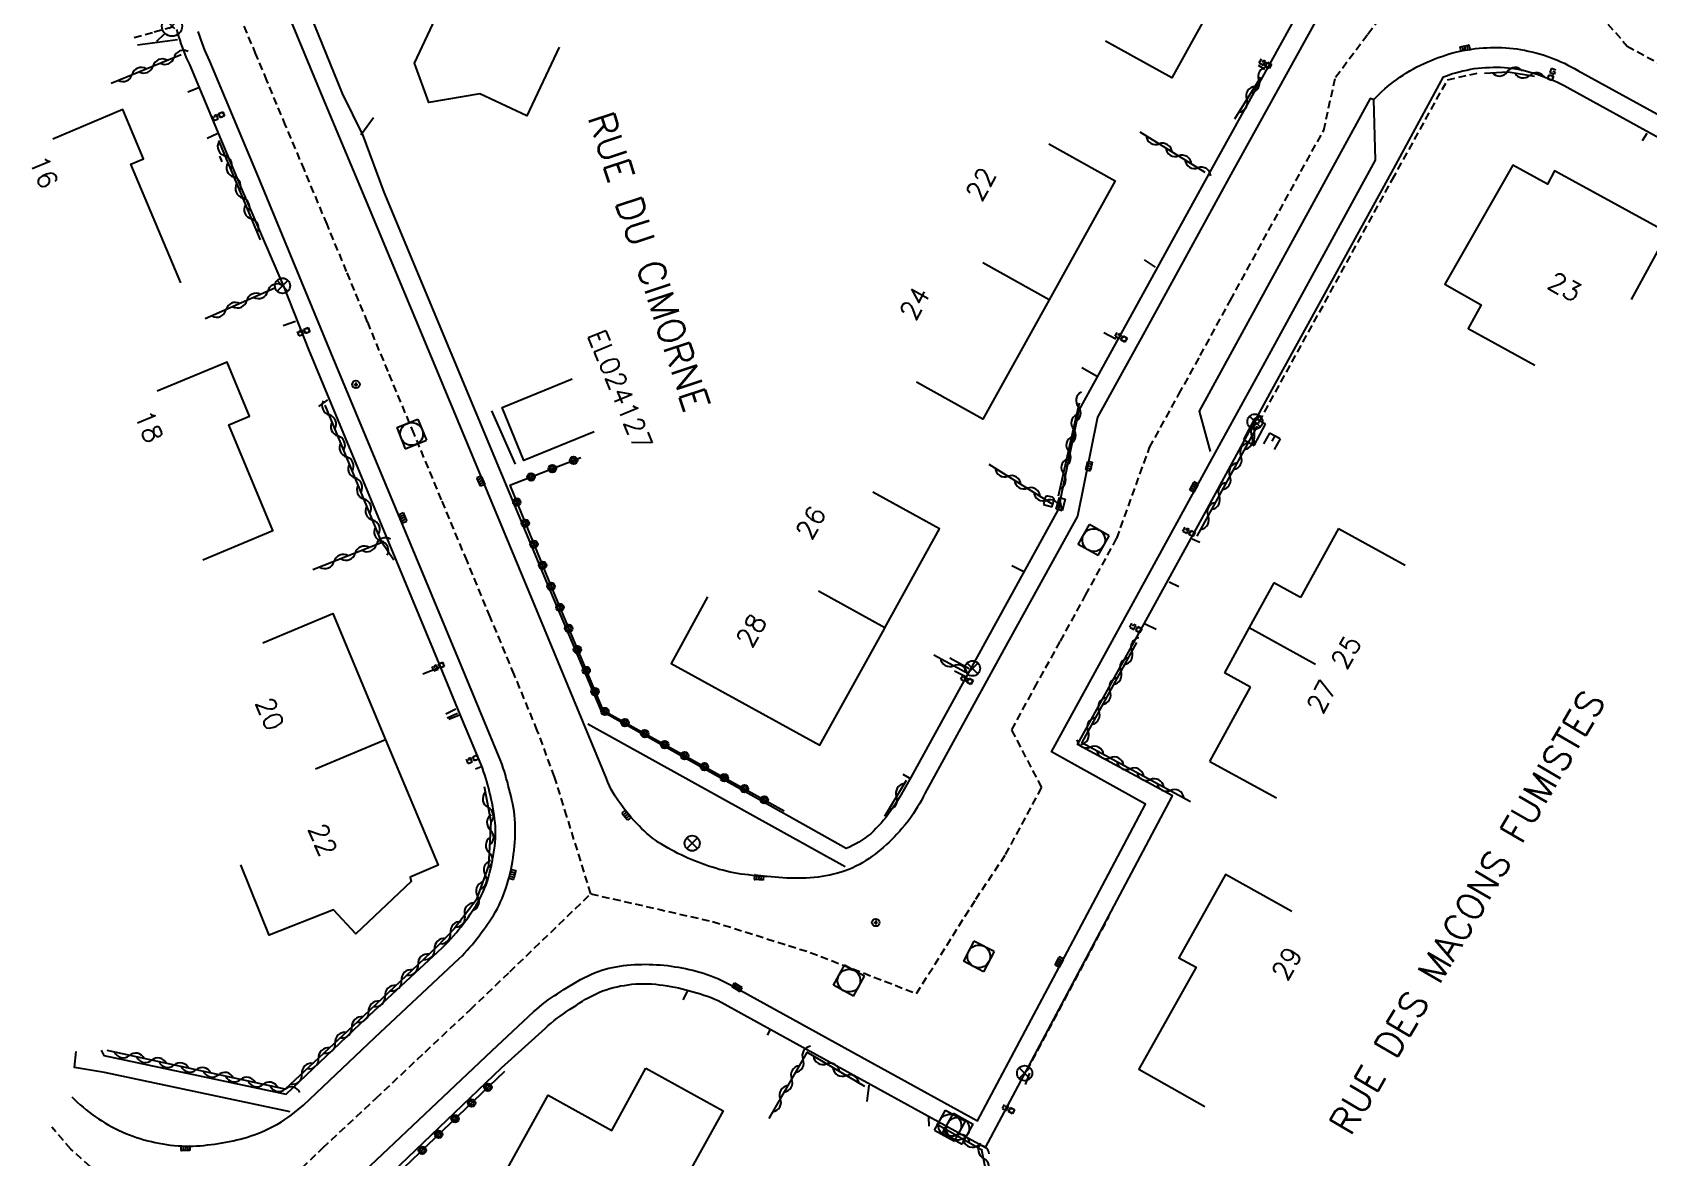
# Model space of a CAD drawing. Header units: millimetres. Extents: x 150015 to 151000, y 151000 to 152000.
# Drawn here: x 150780 to 150886.5, y 151376.6 to 151450.7 of the extents above; entities that cross this region are included whole.
import ezdxf
from ezdxf.enums import TextEntityAlignment as Align

# ---------------------------------------------------------------- set-up
doc = ezdxf.new("R2010")
doc.units = ezdxf.units.MM
doc.linetypes.add('DASHED', pattern=[0.75, 0.5, -0.25])
doc.layers.get('0').update_dxf_attribs({"linetype": 'CONTINUOUS'})
for name, color, linetype in [('W0001', 6, 'DASHED'), ('W0006', 2, 'CONTINUOUS'), ('W0008', 7, 'CONTINUOUS'), ('W0014', 7, 'CONTINUOUS'), ('W0017', 7, 'CONTINUOUS'), ('W0060', 7, 'DASHED'), ('W0061', 7, 'CONTINUOUS'), ('W0100', 7, 'CONTINUOUS'), ('W0101', 7, 'CONTINUOUS'), ('W0106', 7, 'CONTINUOUS'), ('W0112', 1, 'DASHED'), ('W0310', 3, 'CONTINUOUS'), ('W0322', 7, 'CONTINUOUS'), ('W0400', 7, 'CONTINUOUS'), ('W0420', 7, 'CONTINUOUS'), ('W0425', 7, 'CONTINUOUS'), ('W0430', 7, 'CONTINUOUS'), ('W0431', 7, 'CONTINUOUS'), ('W0438', 7, 'CONTINUOUS'), ('W0469', 7, 'CONTINUOUS'), ('W0473', 7, 'CONTINUOUS'), ('W0856', 7, 'CONTINUOUS'), ('W0989', 7, 'CONTINUOUS'), ('W0991', 7, 'CONTINUOUS'), ('W1102', 7, 'CONTINUOUS'), ('W1336', 3, 'CONTINUOUS'), ('W1338', 7, 'CONTINUOUS')]:
    doc.layers.add(name, color=color, linetype=linetype)
doc.styles.get("Standard").update_dxf_attribs({"font": 'romans.shx', "width": 0.85})

# ---------------------------------------------------------------- blocks, each defined once
blk = doc.blocks.new('T856')
for p, q in [((-0.125, 0), (0.125, 0)), ((0, 0.125), (0, -0.125))]:
    blk.add_line(p, q)
blk.add_ellipse((0, 0), major_axis=(-0.177, 0.177), ratio=1, start_param=3.9269908, end_param=10.2101761)
blk = doc.blocks.new('T425')
for p, q in [((-0.15, 0.6), (0.15, 0.6)), ((-0.15, 0.6), (-0.15, 0.3)), ((-0.15, 0.3), (0.15, 0.3)), ((-0.15, 0.15), (0.15, 0.15)), ((-0.15, -0.15), (-0.15, 0.15)), ((0, 0.45), (0.15, 0.45)), ((0.15, 0.45), (0.15, 0.3)), ((0.15, 0.15), (0.15, -0.15)), ((0.15, -0.15), (-0.15, -0.15))]:
    blk.add_line(p, q)
blk.add_ellipse((0, 0), major_axis=(-0.106, 0.106), ratio=1, start_param=3.926991, end_param=10.210176)
blk = doc.blocks.new('T420')
for p, q in [((0.75, 0.75), (-0.75, 0.75)), ((-0.75, 0.75), (-0.75, -0.75)), ((0.75, 0.75), (0.75, -0.75)), ((0.75, -0.75), (-0.75, -0.75))]:
    blk.add_line(p, q)
blk.add_ellipse((0, 0), major_axis=(-0.53, 0.53), ratio=1, start_param=3.926991, end_param=10.210176)
blk = doc.blocks.new('T469')
at = {"color": 0, "linetype": 'Continuous', "flags": 128}
for points in [[(-0.35, 0.35), (0.35, -0.35)], [(-0.35, -0.35), (0.35, 0.35)]]:
    blk.add_lwpolyline(points, dxfattribs=at)
at = {"color": 0, "linetype": 'Continuous'}
blk.add_circle((0, 0), 0.5, dxfattribs=at)
blk = doc.blocks.new('T438')
for p, q in [((0.15, 1.1), (-0.3, 1.1)), ((-0.3, 1.1), (-0.3, 0.5)), ((-0.4, 0.2), (0.4, 0.2)), ((-0.4, -0.2), (-0.4, 0.2)), ((-0.3, 0.5), (0.15, 0.5)), ((0.3, 0.65), (0.3, 0.95)), ((0.4, 0.2), (0.4, -0.2))]:
    blk.add_line(p, q)
at = {"flags": 128}
for points in [[(-0.4, -0.2), (0.4, 0.2)], [(0.4, -0.2), (-0.4, -0.2)]]:
    blk.add_lwpolyline(points, dxfattribs=at)
for centre, major_axis, start_param, end_param in [((0.15, 0.95), (0.106, -0.106), 0.785398, 2.356194), ((0.15, 0.65), (0.106, 0.106), 3.926991, 5.497787)]:
    blk.add_ellipse(centre, major_axis=major_axis, ratio=1, start_param=start_param, end_param=end_param)
blk = doc.blocks.new('T400')
for p, q in [((-0.15, 0.3), (0.15, 0.3)), ((-0.15, -0.25), (-0.15, 0.3)), ((-0.15, 0.15), (0.15, 0.15)), ((-0.15, 0), (0.15, 0)), ((0.15, 0.3), (0.15, -0.25)), ((-0.15, -0.15), (0.15, -0.15)), ((-0.15, -0.25), (-0.15, -0.3)), ((-0.15, -0.3), (0.15, -0.3)), ((0.15, -0.3), (0.15, -0.25))]:
    blk.add_line(p, q)
blk = doc.blocks.new('T430')
at = {"flags": 128}
for points in [[(-0.4, 2.1), (0.4, 2.1)], [(-0.4, 2.1), (-0.4, 1.3)], [(-0.4, 1.7), (0, 1.7)], [(-0.4, 1.3), (0.4, 1.3)], [(0.8, 0.8), (-0.8, 0.8)], [(-0.8, 0.8), (-0.8, 0)], [(0.8, 0.8), (-0.8, 0)], [(-0.8, 0), (0.8, 0)], [(0.8, 0), (0.8, 0.8)]]:
    blk.add_lwpolyline(points, dxfattribs=at)
blk = doc.blocks.new('T473')
for p, q in [((-0.166667, 0.166667), (0.166667, -0.166667)), ((-0.166667, -0.166667), (0.166667, 0.166667)), ((0.500001, 0.500001), (1.000002, 1.000002)), ((-1.000002, -1.000002), (-0.500001, -0.500001))]:
    blk.add_line(p, q)
blk.add_ellipse((0, 0), major_axis=(0.471405, 0.471405), ratio=1, start_param=5.4977871438, end_param=11.780972451)
blk = doc.blocks.new('t310o')
at = {"color": 0, "linetype": 'Continuous'}
for centre, start, end in [((-0.5, 0.38), 216.8699, 323.1304), ((0.5, -0.37), 36.8699, 143.1303)]:
    blk.add_arc(centre, 0.625, start, end, dxfattribs=at)
blk = doc.blocks.new('t322o')
at = {"color": 0, "linetype": 'Continuous'}
for radius in [0.25, 0.15]:
    blk.add_circle((0, 0), radius, dxfattribs=at)

msp = doc.modelspace()

# ---------------------------------------------------------------- linework, layer by layer
at = {"layer": 'W0001'}
for points in [[(150791.32, 151369.69), (150799.19, 151377.23), (150802.68, 151380.48), (150805.92, 151383.54), (150808.91, 151386.34), (150811.49, 151388.82), (150816.83, 151393.96), (150824.86, 151392.13), (150831.29, 151390.1), (150838.29, 151387.39), (150842.19, 151393.6), (150844.16, 151396.55), (150846.54, 151400.97), (150844.56, 151404.76), (150846.07, 151407.52), (150847.77, 151410.61), (150849.43, 151413.63), (150851.48, 151417.37), (150853.64, 151423.36), (150855.57, 151426.86), (150856.98, 151429.42), (150858.97, 151433.06), (150861.48, 151437.64), (150863.61, 151441.53), (150865.11, 151444.25), (150865.89, 151447.75), (150868.02, 151450.59), (150870.59, 151453.96)], [(150881.83, 151453.49), (150885.11, 151449.8), (150888.69, 151447.83), (150892.26, 151445.86), (150895.99, 151443.8), (150899.53, 151441.85), (150902.08, 151440.44), (150905.14, 151438.75), (150908.31, 151438.13), (150910.39, 151436.98), (150913.23, 151435.42), (150915.92, 151433.92), (150919.17, 151432.12), (150921.06, 151431.07), (150922.29, 151429.24), (150924.71, 151428.03), (150926.67, 151427.36), (150928.26, 151427.07), (150931.41, 151426.35), (150934.17, 151424.54)], [(150816.83, 151393.96), (150815.26, 151399.06), (150814.45, 151401.66), (150813.31, 151404.72), (150811.79, 151408.41), (150810.21, 151412.2), (150808.68, 151415.89), (150807, 151419.92), (150805.19, 151424.26), (150803.48, 151428.37), (150802.13, 151431.62), (150800.75, 151434.95), (150799.46, 151438.06), (150797.97, 151441.64), (150796.73, 151444.57), (150795.5, 151447.53), (150794.78, 151449.26), (150794.19, 151450.65), (150793.88, 151451.46)], [(150784.4, 151375.49), (150782.59, 151377.15), (150781.33, 151378.58)]]:
    msp.add_lwpolyline(points, dxfattribs=at)
at = {"layer": 'W0006'}
msp.add_lwpolyline([(150868.43, 151446.26), (150868.16, 151446.35), (150856.9, 151425.75), (150857.63, 151423.1)], dxfattribs=at)
at = {"layer": 'W0008'}
for points in [[(150864.56, 151451.41), (150858.89, 151441.13), (150853.32, 151431), (150850.2, 151425.35), (150848.89, 151418.83), (150844.05, 151410.06), (150838.83, 151400.57), (150838.72, 151400.34), (150838.61, 151400.11), (150838.49, 151399.89), (150838.36, 151399.68), (150838.23, 151399.46), (150838.1, 151399.25), (150837.95, 151399.05), (150837.81, 151398.84), (150837.65, 151398.64), (150837.49, 151398.45), (150837.33, 151398.26), (150837.17, 151398.07), (150837, 151397.89), (150836.83, 151397.72), (150836.66, 151397.54), (150836.48, 151397.37), (150836.31, 151397.2), (150836.12, 151397.04), (150835.94, 151396.88), (150835.75, 151396.72), (150835.56, 151396.57), (150835.36, 151396.43), (150835.16, 151396.29), (150834.96, 151396.15), (150834.75, 151396.02), (150834.53, 151395.9), (150834.3, 151395.78), (150834.06, 151395.66), (150833.82, 151395.56), (150833.58, 151395.47), (150833.33, 151395.39), (150833.08, 151395.31), (150832.83, 151395.25), (150832.57, 151395.19), (150832.32, 151395.14), (150832.06, 151395.09), (150831.8, 151395.06), (150831.54, 151395.03), (150831.29, 151395.01), (150831.03, 151394.99), (150830.77, 151394.98), (150830.52, 151394.98), (150830.26, 151394.98), (150830, 151394.99), (150829.74, 151395), (150829.49, 151395.01), (150829.23, 151395.03), (150828.97, 151395.05), (150828.72, 151395.07), (150828.46, 151395.09), (150828.21, 151395.1), (150827.97, 151395.12), (150827.72, 151395.15), (150827.48, 151395.17), (150827.23, 151395.2), (150826.99, 151395.23), (150826.74, 151395.26), (150826.5, 151395.3), (150826.25, 151395.35), (150826.01, 151395.39), (150825.77, 151395.45), (150825.53, 151395.51), (150825.29, 151395.57), (150825.06, 151395.64), (150824.82, 151395.71), (150824.59, 151395.79), (150824.36, 151395.87), (150824.13, 151395.95), (150823.9, 151396.04), (150823.67, 151396.13), (150823.45, 151396.22), (150823.22, 151396.31), (150823, 151396.41), (150822.78, 151396.52), (150822.56, 151396.62), (150822.35, 151396.74), (150822.13, 151396.85), (150821.92, 151396.97), (150821.71, 151397.09), (150821.5, 151397.22), (150821.29, 151397.35), (150821.09, 151397.49), (150820.9, 151397.63), (150820.72, 151397.78), (150820.53, 151397.94), (150820.35, 151398.1), (150820.18, 151398.27), (150820.01, 151398.44), (150819.84, 151398.61), (150819.67, 151398.79), (150819.5, 151398.98), (150819.34, 151399.18), (150819.18, 151399.37), (150819.02, 151399.57), (150818.87, 151399.77), (150818.72, 151399.98), (150818.58, 151400.19), (150818.44, 151400.4), (150818.31, 151400.61), (150818.18, 151400.84), (150818.07, 151401.07), (150817.96, 151401.31), (150817.87, 151401.55), (150813.15, 151412.94), (150810.05, 151420.39), (150806.14, 151429.79), (150801.97, 151439.79), (150799.2, 151446.37), (150797.12, 151451.4)], [(150782.65, 151380.59), (150782.83, 151380.41), (150783.01, 151380.24), (150783.2, 151380.07), (150783.39, 151379.9), (150783.59, 151379.74), (150783.79, 151379.58), (150783.99, 151379.43), (150784.2, 151379.28), (150784.4, 151379.14), (150784.62, 151379), (150784.83, 151378.87), (150785.05, 151378.74), (150785.28, 151378.62), (150785.5, 151378.5), (150785.73, 151378.39), (150785.97, 151378.28), (150786.2, 151378.18), (150786.44, 151378.09), (150786.68, 151378), (150786.92, 151377.91), (150787.16, 151377.84), (150787.4, 151377.76), (150787.65, 151377.7), (150787.89, 151377.64), (150788.14, 151377.58), (150788.39, 151377.53), (150788.64, 151377.49), (150788.89, 151377.45), (150789.15, 151377.41), (150789.4, 151377.38), (150789.65, 151377.36), (150789.89, 151377.35), (150790.14, 151377.34), (150790.38, 151377.34), (150790.62, 151377.34), (150790.86, 151377.36), (150791.11, 151377.37), (150791.35, 151377.39), (150791.59, 151377.42), (150791.83, 151377.45), (150792.07, 151377.48), (150792.31, 151377.52), (150792.56, 151377.56), (150792.8, 151377.6), (150793.03, 151377.64), (150793.27, 151377.69), (150793.51, 151377.75), (150793.74, 151377.81), (150793.98, 151377.87), (150794.21, 151377.94), (150794.44, 151378.01), (150794.67, 151378.09), (150794.9, 151378.17), (150795.13, 151378.26), (150795.36, 151378.36), (150795.59, 151378.47), (150795.81, 151378.58), (150796.03, 151378.7), (150796.25, 151378.82), (150796.47, 151378.95), (150796.68, 151379.09), (150796.88, 151379.23), (150797.09, 151379.38), (150797.9, 151380.05), (150802.6, 151384.49), (150808.17, 151389.71), (150808.35, 151389.88), (150808.52, 151390.06), (150808.69, 151390.24), (150808.85, 151390.42), (150809.01, 151390.61), (150809.17, 151390.8), (150809.32, 151390.99), (150809.47, 151391.19), (150809.62, 151391.38), (150809.76, 151391.58), (150809.9, 151391.77), (150810.04, 151391.97), (150810.18, 151392.17), (150810.31, 151392.37), (150810.44, 151392.58), (150810.56, 151392.78), (150810.68, 151393), (150810.79, 151393.21), (150810.89, 151393.43), (150810.99, 151393.66), (150811.09, 151393.89), (150811.17, 151394.13), (150811.26, 151394.37), (150811.33, 151394.6), (150811.4, 151394.84), (150811.47, 151395.09), (150811.53, 151395.33), (150811.58, 151395.58), (150811.63, 151395.82), (150811.67, 151396.07), (150811.72, 151396.32), (150811.75, 151396.58), (150811.78, 151396.83), (150811.81, 151397.09), (150811.83, 151397.34), (150811.85, 151397.6), (150811.86, 151397.85), (150811.86, 151398.11), (150811.86, 151398.37), (150811.85, 151398.62), (150811.83, 151398.88), (150811.81, 151399.13), (150811.78, 151399.38), (150811.74, 151399.63), (150811.69, 151399.87), (150811.64, 151400.12), (150811.58, 151400.36), (150811.52, 151400.61), (150811.46, 151400.85), (150811.4, 151401.1), (150811.34, 151401.33), (150811.27, 151401.56), (150811.21, 151401.79), (150811.14, 151402.02), (150811.06, 151402.24), (150810.99, 151402.47), (150810.91, 151402.7), (150808.31, 151408.96), (150805.34, 151416.13), (150799.89, 151429.2), (150797.65, 151434.62), (150794.94, 151441.17), (150791.73, 151448.81), (150791.62, 151449.05), (150791.52, 151449.29), (150791.42, 151449.53), (150791.32, 151449.77), (150791.23, 151450.01), (150791.14, 151450.26), (150791.06, 151450.51), (150790.98, 151450.75)], [(150801.52, 151375.29), (150810.32, 151383.61), (150813.09, 151386.2), (150813.27, 151386.37), (150813.45, 151386.52), (150813.64, 151386.68), (150813.83, 151386.82), (150814.02, 151386.97), (150814.22, 151387.11), (150814.42, 151387.24), (150814.63, 151387.38), (150814.85, 151387.52), (150815.06, 151387.66), (150815.28, 151387.79), (150815.49, 151387.93), (150815.71, 151388.06), (150815.93, 151388.19), (150816.16, 151388.31), (150816.38, 151388.43), (150816.61, 151388.54), (150816.84, 151388.65), (150817.08, 151388.75), (150817.32, 151388.84), (150817.56, 151388.93), (150817.79, 151389), (150818.03, 151389.06), (150818.27, 151389.11), (150818.5, 151389.16), (150818.74, 151389.2), (150818.98, 151389.23), (150819.22, 151389.26), (150819.46, 151389.28), (150819.71, 151389.3), (150819.95, 151389.31), (150820.19, 151389.31), (150820.44, 151389.32), (150820.68, 151389.31), (150820.92, 151389.31), (150821.16, 151389.29), (150821.4, 151389.28), (150821.64, 151389.26), (150821.88, 151389.23), (150822.12, 151389.2), (150822.36, 151389.16), (150822.6, 151389.13), (150822.84, 151389.08), (150823.07, 151389.03), (150823.31, 151388.98), (150823.55, 151388.93), (150823.78, 151388.87), (150824.02, 151388.8), (150824.26, 151388.73), (150824.5, 151388.65), (150824.73, 151388.56), (150824.97, 151388.47), (150825.2, 151388.38), (150825.42, 151388.28), (150825.65, 151388.17), (150825.87, 151388.06), (150826.09, 151387.94), (150834.64, 151383.23), (150842.3, 151379.01), (150849.73, 151392.98), (150853.38, 151399.87), (150847.18, 151403.31), (150852.42, 151412.88), (150857.74, 151422.59), (150861.12, 151428.74), (150868.53, 151442.29), (150868.42, 151446.28), (150868.59, 151446.46), (150868.77, 151446.64), (150868.95, 151446.81), (150869.13, 151446.98), (150869.32, 151447.14), (150869.51, 151447.29), (150869.71, 151447.44), (150869.92, 151447.59), (150870.13, 151447.74), (150870.35, 151447.89), (150870.57, 151448.03), (150870.79, 151448.16), (150871.02, 151448.29), (150871.25, 151448.42), (150871.48, 151448.53), (150871.72, 151448.65), (150871.96, 151448.76), (150872.19, 151448.85), (150872.43, 151448.95), (150872.66, 151449.04), (150872.9, 151449.12), (150873.14, 151449.2), (150873.38, 151449.28), (150873.62, 151449.35), (150873.87, 151449.41), (150874.11, 151449.47), (150874.36, 151449.52), (150874.61, 151449.56), (150874.86, 151449.6), (150875.11, 151449.63), (150875.36, 151449.66), (150875.61, 151449.68), (150875.86, 151449.69), (150876.1, 151449.7), (150876.35, 151449.71), (150876.6, 151449.7), (150876.85, 151449.7), (150877.1, 151449.68), (150877.34, 151449.66), (150877.59, 151449.64), (150877.84, 151449.61), (150878.08, 151449.57), (150878.33, 151449.52), (150878.58, 151449.47), (150878.83, 151449.42), (150879.08, 151449.35), (150879.32, 151449.29), (150879.56, 151449.21), (150879.8, 151449.13), (150880.04, 151449.05), (150880.27, 151448.96), (150880.51, 151448.86), (150880.74, 151448.76), (150880.97, 151448.66), (150881.19, 151448.55), (150881.42, 151448.43), (150881.64, 151448.31), (150881.86, 151448.18), (150887.97, 151444.82)]]:
    msp.add_lwpolyline(points, dxfattribs=at)
at = {"layer": 'W0014'}
for points in [[(150863.58, 151452.3), (150857.67, 151441.62), (150852.33, 151431.91), (150848.97, 151425.82), (150847.63, 151419.28), (150842.65, 151410.25), (150837.94, 151401.67), (150837.18, 151400.34), (150837.04, 151400.11), (150836.9, 151399.88), (150836.75, 151399.66), (150836.6, 151399.44), (150836.44, 151399.22), (150836.28, 151399.01), (150836.11, 151398.8), (150835.95, 151398.62), (150835.79, 151398.43), (150835.62, 151398.26), (150835.45, 151398.08), (150835.27, 151397.92), (150835.08, 151397.77), (150834.89, 151397.62), (150834.69, 151397.49), (150834.5, 151397.37), (150834.29, 151397.25), (150834.08, 151397.14), (150833.87, 151397.03), (150833.65, 151396.94), (150817.53, 151405.98), (150814.15, 151413.96), (150807.63, 151429.6), (150803.23, 151440.18), (150801.83, 151443.91), (150800.48, 151446.68), (150798.36, 151451.85)], [(150784.58, 151383.66), (150784.75, 151383.31), (150796.77, 151380.77), (150801.65, 151385.39), (150807.06, 151390.43), (150807.25, 151390.61), (150807.43, 151390.8), (150807.61, 151390.99), (150807.78, 151391.19), (150807.96, 151391.39), (150808.12, 151391.59), (150808.29, 151391.79), (150808.45, 151392), (150808.6, 151392.21), (150808.75, 151392.41), (150808.89, 151392.61), (150809.03, 151392.81), (150809.16, 151393.01), (150809.29, 151393.22), (150809.41, 151393.43), (150809.53, 151393.64), (150809.64, 151393.86), (150809.74, 151394.08), (150809.84, 151394.32), (150809.94, 151394.56), (150810.02, 151394.81), (150810.09, 151395.06), (150810.16, 151395.31), (150810.23, 151395.56), (150810.29, 151395.81), (150810.34, 151396.07), (150810.39, 151396.32), (150810.43, 151396.58), (150810.47, 151396.84), (150810.51, 151397.09), (150810.53, 151397.35), (150810.55, 151397.61), (150810.56, 151397.87), (150810.56, 151398.13), (150810.55, 151398.39), (150810.53, 151398.65), (150810.5, 151398.91), (150810.47, 151399.17), (150810.43, 151399.43), (150810.38, 151399.68), (150810.33, 151399.94), (150810.28, 151400.2), (150810.23, 151400.43), (150810.17, 151400.66), (150810.12, 151400.89), (150810.05, 151401.12), (150809.99, 151401.35), (150809.92, 151401.57), (150809.85, 151401.8), (150809.77, 151402.02), (150809.69, 151402.25), (150808.22, 151405.77), (150806.95, 151408.87), (150804.05, 151415.85), (150798.25, 151429.81), (150796.66, 151433.88), (150793.75, 151440.6), (150790.42, 151448.58), (150790.31, 151448.8), (150790.21, 151449.03), (150790.12, 151449.26), (150790.03, 151449.49), (150789.94, 151449.72), (150789.86, 151449.95), (150789.78, 151450.19), (150789.7, 151450.42), (150789.63, 151450.66), (150789.56, 151450.89)], [(150802.75, 151374.64), (150810.95, 151382.49), (150813.84, 151385.12), (150814.03, 151385.29), (150814.22, 151385.45), (150814.42, 151385.61), (150814.62, 151385.76), (150814.82, 151385.91), (150815.03, 151386.06), (150815.23, 151386.2), (150815.44, 151386.34), (150815.65, 151386.48), (150815.86, 151386.61), (150816.06, 151386.75), (150816.28, 151386.88), (150816.49, 151387.01), (150816.7, 151387.13), (150816.92, 151387.25), (150817.15, 151387.36), (150817.37, 151387.46), (150817.61, 151387.56), (150817.84, 151387.64), (150818.08, 151387.72), (150818.32, 151387.78), (150818.56, 151387.84), (150818.8, 151387.89), (150819.05, 151387.93), (150819.29, 151387.97), (150819.54, 151388), (150819.79, 151388.02), (150820.05, 151388.03), (150820.31, 151388.04), (150820.57, 151388.03), (150820.83, 151388.02), (150821.09, 151388), (150821.34, 151387.97), (150821.6, 151387.94), (150821.86, 151387.9), (150822.11, 151387.86), (150822.36, 151387.81), (150822.61, 151387.76), (150822.85, 151387.7), (150823.09, 151387.64), (150823.34, 151387.58), (150823.58, 151387.51), (150823.82, 151387.44), (150824.06, 151387.37), (150824.29, 151387.29), (150824.53, 151387.21), (150824.76, 151387.12), (150825, 151387.03), (150825.23, 151386.93), (150830.61, 151383.97), (150842.83, 151377.24), (150851.1, 151392.8), (150855.15, 151400.42), (150848.89, 151403.8), (150853.53, 151412.18), (150857.46, 151419.33), (150861.72, 151427.18), (150869.58, 151441.45), (150873, 151447.76), (150873.26, 151447.86), (150873.53, 151447.96), (150873.8, 151448.04), (150874.04, 151448.1), (150874.28, 151448.16), (150874.53, 151448.22), (150874.77, 151448.27), (150875.02, 151448.31), (150875.27, 151448.34), (150875.52, 151448.36), (150875.77, 151448.38), (150876.02, 151448.39), (150876.27, 151448.4), (150876.52, 151448.4), (150876.76, 151448.4), (150877.01, 151448.38), (150877.26, 151448.36), (150877.51, 151448.34), (150877.76, 151448.3), (150878, 151448.26), (150878.24, 151448.21), (150878.47, 151448.15), (150878.71, 151448.08), (150878.94, 151448.01), (150879.17, 151447.94), (150879.4, 151447.86), (150879.63, 151447.77), (150879.86, 151447.69), (150880.08, 151447.6), (150880.31, 151447.51), (150880.52, 151447.42), (150880.74, 151447.32), (150880.94, 151447.21), (150881.15, 151447.1), (150881.35, 151446.98), (150888.52, 151443.03)], [(150833.59, 151395.73), (150816.63, 151405.14)], [(150797.04, 151379.6), (150784.8, 151382.19), (150782.83, 151382.53), (150782.93, 151383.57)]]:
    msp.add_lwpolyline(points, dxfattribs=at)
at = {"layer": 'W0017'}
for points in [[(150861.24, 151448.25), (150860.81, 151448.51)], [(150791.02, 151447.04), (150790.3, 151446.77)], [(150801.68, 151443.96), (150802.53, 151445.09)], [(150792.22, 151444.02), (150791.56, 151443.72)], [(150886.11, 151443.57), (150886.42, 151444.07)], [(150853.29, 151435.72), (150854, 151435.23)], [(150797.39, 151431.65), (150796.56, 151431.38)], [(150850.62, 151430.93), (150851.41, 151430.51)], [(150850.15, 151428.06), (150849.17, 151428.61)], [(150798.92, 151426.05), (150799.51, 151426.49)], [(150856.96, 151417.09), (150856.44, 151417.31)], [(150844.57, 151415.58), (150845.31, 151415.21)], [(150855.57, 151414.19), (150854.93, 151414.48)], [(150853.34, 151411.75), (150854.08, 151411.4)], [(150841.76, 151408.78), (150840.48, 151409.49)], [(150806.88, 151408.87), (150805.78, 151408.42)], [(150841.49, 151408.28), (150840.78, 151408.62)], [(150807.95, 151406.13), (150807.29, 151405.8)], [(150808.18, 151405.72), (150807.49, 151405.44)], [(150809.57, 151402.3), (150809.24, 151402.16)], [(150837.83, 151401.57), (150837.42, 151401.81)], [(150822.91, 151386.97), (150823.23, 151387.56)], [(150828.63, 151384.99), (150828.45, 151384.66)], [(150835.03, 151380.28), (150835.18, 151381.35)], [(150839.08, 151379.24), (150839.1, 151378.65)]]:
    msp.add_lwpolyline(points, dxfattribs=at)
at = {"layer": 'W0060'}
msp.add_lwpolyline([(150786.76, 151450.37), (150788.08, 151450.73), (150789.5, 151451.11)], dxfattribs=at)
at = {"layer": 'W0061'}
msp.add_lwpolyline([(150786.97, 151449.88), (150789.6, 151450.24)], dxfattribs=at)
at = {"layer": 'W0100'}
for points in [[(150814.74, 151449.73), (150812.62, 151445.2), (150809.52, 151446.65), (150806.16, 151446.08), (150805.22, 151448.67), (150807.44, 151453.41), (150804.03, 151455.01), (150807.36, 151462.12), (150811.89, 151459.99)], [(150795.23, 151410.5), (150799.84, 151412.43), (150803.32, 151404.11), (150806.79, 151395.84), (150804.94, 151395.06), (150805.01, 151394.78), (150801.36, 151391.33), (150799.88, 151392.91), (150795.64, 151391.23), (150793.79, 151395.87)]]:
    msp.add_lwpolyline(points, dxfattribs=at)
at = {"layer": 'W0101'}
for points in [[(150858.16, 151463.56), (150862.54, 151461.14), (150855.11, 151447.7), (150850.74, 151450.11)], [(150789.83, 151434.21), (150786.53, 151442.01), (150787.37, 151442.37), (150786, 151445.62), (150781.39, 151443.67)], [(150847, 151443.36), (150851.37, 151440.93), (150847.03, 151433.09), (150842.66, 151425.23), (150838.29, 151427.66)], [(150885.38, 151433.11), (150887.77, 151437.5), (150880.32, 151441.57), (150879.85, 151440.7), (150877.56, 151441.95), (150873.09, 151434.11), (150875.49, 151432.76), (150874.63, 151431.19), (150879.01, 151428.78)], [(150791.28, 151415.96), (150795.89, 151417.88), (150793, 151424.85), (150794.36, 151425.42), (150792.89, 151428.97), (150788.27, 151427.06)], [(150824.53, 151413.51), (150822.12, 151409.12), (150831.92, 151403.74), (150836.21, 151411.45), (150836.21, 151411.48), (150839.8, 151418.01), (150835.42, 151420.42)], [(150866.09, 151418.02), (150863.58, 151413.47)], [(150866.09, 151418.02), (150870.47, 151415.61)], [(150861.82, 151414.44), (150860.2, 151411.5)], [(150863.58, 151413.47), (150861.82, 151414.44)], [(150860.2, 151411.5), (150858.57, 151408.51)], [(150860.29, 151407.57), (150858.57, 151408.51)], [(150857.62, 151402.68), (150860.29, 151407.57)], [(150857.62, 151402.68), (150862.01, 151400.29)], [(150863.01, 151392.79), (150858.65, 151395.24), (150855.57, 151389.75), (150856.7, 151389.12), (150852.93, 151382.4), (150857.29, 151379.95)], [(150820.46, 151382.47), (150825.55, 151379.67), (150819.75, 151369.24), (150810.48, 151374.34), (150814.02, 151380.69), (150818.22, 151378.38), (150820.46, 151382.47)]]:
    msp.add_lwpolyline(points, dxfattribs=at)
at = {"layer": 'W0106'}
msp.add_lwpolyline([(150811.88, 151422.26), (150810.32, 151425.78)], dxfattribs=at)
at = {"layer": 'W0112'}
for points in [[(150860.85, 151425.03), (150869.64, 151441.02), (150873.27, 151447.58), (150875.39, 151448.05)], [(150792.37, 151442.54), (150792.52, 151442.17)], [(150845.56, 151382.29), (150850.96, 151392.44)]]:
    msp.add_lwpolyline(points, dxfattribs=at)
at = {"layer": 'W0310'}
for points in [[(150875.7, 151448.01), (150877.27, 151448.1), (150878.99, 151447.81)], [(150859.25, 151445.01), (150860.96, 151447.75)], [(150792.3, 151443.57), (150795.05, 151437.04)], [(150803.86, 151415.94), (150803.08, 151417.11), (150799.34, 151426.14)], [(150847.65, 151420.17), (150848.9, 151425.73), (150849.02, 151426.29)], [(150856.78, 151417.52), (150860.74, 151424.77)], [(150852.77, 151410.51), (150849.17, 151403.92), (150856.33, 151400.05)], [(150809.8, 151401.03), (150810.24, 151398.72), (150810.09, 151395.8), (150809.28, 151393.55), (150807.84, 151391.66), (150806.67, 151390.45), (150801.49, 151385.54), (150796.71, 151381.09), (150784.98, 151383.64)], [(150836.21, 151399.07), (150837.64, 151401.45)], [(150834.88, 151381.27), (150831.07, 151383.52)], [(150839.6, 151378.8), (150842.63, 151377.08)]]:
    msp.add_lwpolyline(points, dxfattribs=at)
at = {"layer": 'W0322'}
for points in [[(150811.5, 151420.87), (150814.29, 151414.03), (150817.63, 151406.05), (150829.57, 151399.42)], [(150811.15, 151382.26), (150803, 151374.46), (150804.57, 151361.71), (150811.29, 151358.15), (150822.6, 151352.57), (150835.13, 151346.37), (150843.86, 151341.8), (150852.67, 151337.05)], [(150845.46, 151381.39), (150845.76, 151382.15)]]:
    msp.add_lwpolyline(points, dxfattribs=at)
at = {"layer": 'W0431'}
msp.add_lwpolyline([(150817.05, 151424.39), (150812.43, 151422.49), (150810.99, 151425.99), (150815.61, 151427.89)], dxfattribs=at)
at = {"layer": 'W1102'}
for points in [[(150847.03, 151433.09), (150842.65, 151435.52)], [(150836.21, 151411.48), (150831.83, 151413.89)], [(150860.2, 151411.5), (150864.57, 151409.08)], [(150803.32, 151404.11), (150798.71, 151402.18)]]:
    msp.add_lwpolyline(points, dxfattribs=at)
at = {"layer": 'W1336'}
for points in [[(150785.23, 151447.35), (150789.85, 151449.24)], [(150853, 151444.15), (150857.27, 151441.5)], [(150796.03, 151433.86), (150791.43, 151431.83)], [(150843.05, 151422.26), (150847.3, 151419.6)], [(150803.09, 151417.11), (150798.53, 151415.29)], [(150839.42, 151409.69), (150841.49, 151408.58)], [(150807.38, 151405.56), (150808.06, 151405.86)], [(150831.06, 151383.5), (150828.56, 151379.17)], [(150843.57, 151372.13), (150842.6, 151377.07)]]:
    msp.add_lwpolyline(points, dxfattribs=at)
at = {"layer": 'W1338'}
msp.add_lwpolyline([(150811.51, 151420.88), (150816.18, 151422.7)], dxfattribs=at)

# ---------------------------------------------------------------- block references
at = {"layer": 'W0310'}
for p, rotation in [((150860.84, 151447.56), 58.09632746131354), ((150877.2, 151448.1), 3.42761959069951), ((150878.68, 151447.86), 350.3373666850458), ((150860.05, 151446.29), 58.09632746131354), ((150792.72, 151442.57), 292.8429496859705), ((150793.3, 151441.18), 292.8429496859705), ((150793.89, 151439.8), 292.8429496859705), ((150794.47, 151438.42), 292.8429496859705), ((150799.6, 151425.51), 112.4727570763104), ((150848.96, 151426.03), 78.30210720089512), ((150848.64, 151424.56), 77.3095648828686), ((150800.18, 151424.12), 112.4727570763104), ((150860.38, 151424.1), 61.34472071306011), ((150800.75, 151422.74), 112.4727570763104), ((150848.31, 151423.1), 77.3095648828686), ((150859.66, 151422.79), 61.34472071306011), ((150801.32, 151421.35), 112.4727570763104), ((150847.98, 151421.63), 77.3095648828686), ((150858.94, 151421.47), 61.34472071306011), ((150858.22, 151420.16), 61.34472071306011), ((150801.9, 151419.96), 112.4727570763104), ((150802.47, 151418.58), 112.4727570763104), ((150857.5, 151418.84), 61.34472071306011), ((150803.04, 151417.19), 112.4727570763104), ((150852.46, 151409.95), 241.3470371625063), ((150851.74, 151408.63), 241.3470371625063), ((150851.02, 151407.31), 241.3470371625063), ((150850.3, 151406), 241.3470371625063), ((150849.58, 151404.68), 241.3470371625063), ((150849.73, 151403.62), 331.5974479475352), ((150851.05, 151402.91), 331.5974479475352), ((150852.37, 151402.19), 331.5974479475352), ((150853.69, 151401.48), 331.5974479475352), ((150836.98, 151400.36), 58.88858973647875), ((150855.01, 151400.77), 331.5974479475352), ((150810.06, 151399.65), 280.8408845331926), ((150810.21, 151398.17), 266.937964053506), ((150810.13, 151396.67), 266.937964053506), ((150809.88, 151395.21), 250.1972461269465), ((150809.37, 151393.8), 250.1972461269465), ((150808.53, 151392.57), 232.7675659184474), ((150807.59, 151391.4), 226.0510799012029), ((150806.54, 151390.33), 223.4387946027816), ((150805.45, 151389.3), 223.4387946027816), ((150804.37, 151388.27), 223.4387946027816), ((150803.28, 151387.23), 223.4387946027816), ((150801.09, 151385.17), 222.9748325329915), ((150802.19, 151386.2), 223.4387946027816), ((150800, 151384.15), 222.9748325329915), ((150798.9, 151383.13), 222.9748325329915), ((150786.44, 151383.32), 167.7443955627574), ((150787.91, 151383), 167.7443955627574), ((150789.37, 151382.68), 167.7443955627574), ((150797.8, 151382.11), 222.9748325329915), ((150832.36, 151382.76), 149.3900307762605), ((150790.84, 151382.37), 167.7443955627574), ((150792.31, 151382.05), 167.7443955627574), ((150793.77, 151381.73), 167.7443955627574), ((150795.24, 151381.41), 167.7443955627574), ((150833.65, 151381.99), 149.3900307762605), ((150796.7, 151381.09), 167.7443955627574), ((150840.91, 151378.06), 330.3076869119189), ((150842.21, 151377.32), 330.3076869119189)]:
    msp.add_blockref('t310o', p, dxfattribs=dict(at, rotation=rotation))
at = {"layer": 'W0322'}
for p, rotation in [((150811.96, 151419.76), 292.1753763498417), ((150812.52, 151418.37), 292.1753763498417), ((150813.09, 151416.98), 292.1753763498417), ((150813.66, 151415.6), 292.1753763498417), ((150814.22, 151414.21), 292.1753763498417), ((150814.8, 151412.82), 292.6591062184049), ((150815.38, 151411.44), 292.6591062184049), ((150815.95, 151410.05), 292.6591062184049), ((150816.53, 151408.67), 292.6591062184049), ((150817.11, 151407.28), 292.6591062184049), ((150817.76, 151405.97), 330.978518726404), ((150819.08, 151405.24), 330.978518726404), ((150820.39, 151404.51), 330.978518726404), ((150821.7, 151403.79), 330.978518726404), ((150823.01, 151403.06), 330.978518726404), ((150824.32, 151402.33), 330.978518726404), ((150825.63, 151401.6), 330.978518726404), ((150826.95, 151400.88), 330.978518726404), ((150828.26, 151400.15), 330.978518726404), ((150810.06, 151381.22), 223.7368872620688), ((150808.98, 151380.18), 223.7368872620688), ((150807.89, 151379.14), 223.7368872620688), ((150806.81, 151378.11), 223.7368872620688), ((150805.73, 151377.07), 223.7368872620688)]:
    msp.add_blockref('t322o', p, dxfattribs=dict(at, rotation=rotation))
at = {"layer": 'W0400'}
for p, rotation in [((150874.43, 151449.66), 100.2612018085925), ((150849.65, 151422.14), 347.5845309653758), ((150809.59, 151421.14), 202.5510486007163), ((150856.57, 151420.76), 150.8584238367173), ((150804.46, 151418.73), 22.94912528061431), ((150819.18, 151399.14), 219.8074538998623), ((150811.67, 151395.24), 345.7827270927647), ((150827.9, 151395.03), 264.4577529575322), ((150847.69, 151389.47), 152.227815492516), ((150826.47, 151387.81), 59.1722156133432), ((150790.13, 151377.2), 270.824357189626)]:
    msp.add_blockref('T400', p, dxfattribs=dict(at, rotation=rotation))
at = {"layer": 'W0420'}
for p, rotation in [((150805.03, 151424.25), 111.998329750945), ((150849.96, 151417.26), 240.6687603712208), ((150842.39, 151389.84), 332.4530970706509), ((150833.84, 151388.24), 241.615756763511), ((150840.49, 151378.69), 150.9365830545192), ((150841.01, 151378.49), 151.1365155654011)]:
    msp.add_blockref('T420', p, dxfattribs=dict(at, rotation=rotation))
at = {"layer": 'W0425'}
for p, rotation in [((150861.46, 151448.53), 61.05840382965925), ((150880.05, 151447.72), 339.27068827153), ((150792.51, 151445.27), 113.3738662243517), ((150798.13, 151431.06), 109.3731779064115), ((150851.96, 151430.51), 59.87972206449766), ((150856.43, 151417.69), 60.8513067225951), ((150852.93, 151411.36), 60.47960303423145), ((150806.99, 151409.02), 112.4732911602176), ((150841.81, 151407.95), 61.28376274473969), ((150809.25, 151402.91), 112.5006901921299), ((150844.55, 151379.68), 62.53752376634029)]:
    msp.add_blockref('T425', p, dxfattribs=dict(at, rotation=rotation))
at = {"layer": 'W0430', "rotation": 241.4702019886476}
msp.add_blockref('T430', (150860.2, 151424.58), dxfattribs=at)
at = {"layer": 'W0438', "rotation": 75.21393866346816}
msp.add_blockref('T438', (150847.79, 151419.62), dxfattribs=at)
at = {"layer": 'W0469'}
for p in [(150796.53, 151434.01), (150860.58, 151425.06), (150841.98, 151408.81), (150823.51, 151397.29), (150845.41, 151382.15)]:
    msp.add_blockref('T469', p, dxfattribs=at)
at = {"layer": 'W0473'}
msp.add_blockref('T473', (150789.25, 151451.11), dxfattribs=at)
at = {"layer": 'W0856'}
for p in [(150801.36, 151427.51), (150835.6, 151392.07)]:
    msp.add_blockref('T856', p, dxfattribs=at)
at = {"layer": 'W1336'}
for p, rotation in [((150788, 151448.48), 22.21208446975933), ((150789.39, 151449.05), 22.21208446975933), ((150786.62, 151447.92), 22.21208446975933), ((150854.27, 151443.35), 328.1649488997651), ((150855.55, 151442.56), 328.1649488997651), ((150856.82, 151441.77), 328.1649488997651), ((150795.55, 151433.65), 203.9223229023892), ((150792.8, 151432.43), 203.9223229023892), ((150794.17, 151433.04), 203.9223229023892), ((150844.32, 151421.46), 328.004378383832), ((150845.59, 151420.67), 328.004378383832), ((150846.86, 151419.87), 328.004378383832), ((150801.31, 151416.4), 201.7824266978179), ((150802.7, 151416.96), 201.7824266978179), ((150799.92, 151415.85), 201.7824266978179), ((150840.74, 151408.98), 331.7192259168133), ((150830.81, 151383.06), 239.8970193933497), ((150830.06, 151381.77), 239.8970193933497), ((150829.31, 151380.47), 239.8970193933497), ((150842.71, 151376.54), 101.0955136558237)]:
    msp.add_blockref('t310o', p, dxfattribs=dict(at, rotation=rotation))
at = {"layer": 'W1338', "rotation": 21.36617172183427}
for p in [(150814.3, 151421.97), (150815.7, 151422.51), (150812.9, 151421.42)]:
    msp.add_blockref('t322o', p, dxfattribs=at)

# ---------------------------------------------------------------- texts
at = {"layer": 'W0989'}
for s, rotation, p in [('RUE DU CIMORNE', 288.2096, (150817.44, 151445.36)), ('RUE DES MACONS FUMISTES', 59.6458, (150866.13, 151378.37))]:
    msp.add_text(s, height=1.75, rotation=rotation, dxfattribs=at).set_placement(p, align=Align.MIDDLE_LEFT)
at = {"layer": 'W0991'}
for s, rotation, p in [('16', 292.8886, (150780.23, 151441.27)), ('22', 61.0141, (150843.08, 151440.41)), ('23', 331.373, (150880.69, 151433.39)), ('24', 60.9351, (150838.72, 151432.56)), ('EL024127', 292.4178, (150818.18, 151426.91)), ('18', 292.5318, (150787.16, 151424.51)), ('26', 61.3145, (150831.88, 151418.11)), ('28', 60.8511, (150827.95, 151411)), ('25', 60.986, (150867.13, 151409.58)), ('27', 61.4961, (150865.53, 151406.65)), ('20', 292.6994, (150795.12, 151405.57)), ('22', 292.771, (150798.6, 151397.27)), ('29', 60.699, (150863.22, 151389.07))]:
    msp.add_text(s, height=1.25, rotation=rotation, dxfattribs=at).set_placement(p, align=Align.CENTER)

doc.saveas('drawing.dxf')
